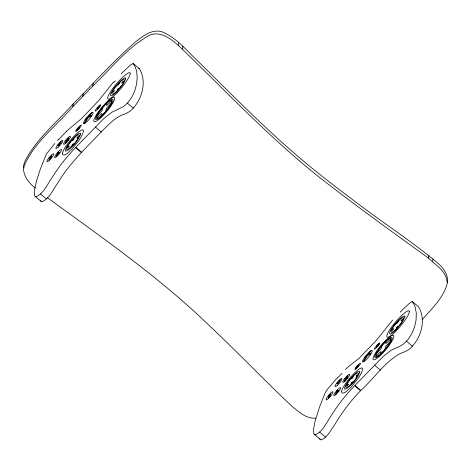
<?xml version="1.0" encoding="UTF-8"?>
<svg xmlns="http://www.w3.org/2000/svg" width="471" height="471" viewBox="0 0 471 471"><rect width="100%" height="100%" fill="white"/><g stroke="black" fill="none" stroke-linecap="round" stroke-linejoin="round"><path stroke-width="0.71" d="M102.872 107.465L102.195 110.361L97.044 116.078L96.738 118.245A11.61 2.349 -50 0 0 101.724 115.554L105.687 111.415A11.61 2.349 -50 0 0 111.509 102.802L111.815 100.635A11.61 2.349 -50 0 0 106.829 103.326L102.872 107.465A11.61 2.349 -50 0 0 97.044 116.078M105.687 111.415L106.558 108.206L111.509 102.802M382.016 345.561L381.339 348.458L376.188 354.174L375.882 356.347A11.61 2.349 -50 0 0 380.868 353.65L384.825 349.511A11.61 2.349 -50 0 0 390.653 340.898L390.959 338.731A11.61 2.349 -50 0 0 385.973 341.422L382.016 345.561A11.61 2.349 -50 0 0 376.188 354.174M384.825 349.511L385.702 346.303L390.653 340.898M23.986 166.41C33.953 142.342 56.261 126.057 72.834 106.699L73.199 103.891C93.788 83.167 113.258 61.218 135.354 42.054C142.66 36.255 151.591 29.008 161.582 31.639C176.919 37.627 187.393 51.627 199.168 62.39C226.08 89.031 252.792 115.901 280.828 141.371C303.124 161.6 326.744 180.311 350.86 198.32C379.049 220.175 409.246 239.468 436.729 262.188C443.617 267.793 449.982 276.271 446.643 285.65C442.234 299.144 431.242 309.076 422.263 319.615M82.837 96.361L83.202 93.546M72.834 106.699L92.846 86.028L93.211 83.214M447.085 282.441C446.649 271.308 435.663 265.026 428.439 258.126C394.792 233.628 360.892 209.46 327.981 183.973C273.804 142.595 227.428 92.328 178.285 45.41L178.65 42.596M182.501 48.984L182.866 46.17M428.439 258.126L428.804 255.311M432.637 261.711L433.002 258.903M101.724 115.554L101.895 113.317L96.738 118.245M106.829 103.326L106.658 105.563L111.815 100.635M380.868 353.65L381.039 351.413L375.882 356.347M385.973 341.422L385.802 343.659L390.959 338.731M91.421 116.384L92.269 115.024A7.389 1.495 -50 0 0 91.951 112.616L91.003 113.246A7.389 1.495 -50 0 0 86.14 118.339L85.068 119.817A7.389 1.495 -50 0 0 83.844 123.838L84.539 123.579A7.389 1.495 -50 0 0 91.421 116.384A26.388 5.34 -50 0 0 88.778 117.314L87.794 118.345A26.388 5.34 -50 0 0 84.539 123.579M370.565 354.48L371.413 353.12A7.389 1.495 -50 0 0 371.095 350.712L370.147 351.348A7.389 1.495 -50 0 0 365.284 356.435L364.213 357.913A7.389 1.495 -50 0 0 362.988 361.934L363.683 361.681A7.389 1.495 -50 0 0 370.565 354.48A26.388 5.34 -50 0 0 367.916 355.417L366.933 356.441A26.388 5.34 -50 0 0 363.683 361.681M77.55 137.709C79.634 134.8 75.354 139.369 77.55 137.709L77.197 138.056M356.694 375.805C358.778 372.897 354.498 377.465 356.694 375.805L356.341 376.152M54.754 143.537L46.411 154.005L40.365 168.995L36.691 180.24L34.689 188.889L34.383 194.558L35.148 196.489L35.82 196.854C43.685 193.746 47.212 184.373 51.951 177.85C58.687 166.781 66.817 156.613 75.813 147.311L104.203 118.215L112.169 112.039L123.378 106.705L127.382 103.108L131.556 97.603L134.647 91.186L136.561 84.303L137.226 77.409L136.561 70.95L135.336 67.1L133.069 63.45L130.261 65.222L124.35 70.721A52.799 10.68 -50 0 0 122.325 72.764L121.147 73.971M35.148 196.489L41.76 201.829C49.632 198.727 53.152 189.348 57.892 182.825C69.355 163.543 85.905 148.047 101.224 131.933C107.565 125.657 113.776 118.645 122.095 114.971C126.375 113.688 130.402 111.556 133.322 108.089C142.483 97.785 147.023 80.8 139.222 68.531L133.281 63.556M412.425 301.652L418.366 306.627C426.455 319.515 421.327 337.519 410.989 347.663C408.092 350.877 403.894 352.02 400.044 353.591C384.265 362.44 374.086 378.525 360.898 390.388L354.957 385.408L383.347 356.312L391.313 350.136L400.385 346.108L403.724 343.865L408.033 339.497L411.854 333.639L414.562 327.015L416.07 320.086L416.299 313.286L415.175 307.063L413.626 303.459L412.213 301.546L409.405 303.318L403.494 308.817A52.799 10.68 -50 0 0 401.469 310.86L400.291 312.067M314.287 434.586L314.964 434.951C322.829 431.842 326.356 422.469 331.095 415.946C337.742 405.025 345.749 394.969 354.61 385.767L360.55 390.747C350.536 401.027 341.875 412.555 334.569 424.895C330.677 430.206 327.445 437.706 320.904 439.926L313.81 433.815L313.539 429.228L314.975 421.527L319.509 407.091L325.19 392.802L328.004 388.581L334.675 380.768A48.678 9.85 -50 0 1 336.612 378.666L337.719 377.495M57.468 140.57L58.581 139.398M113.499 81.972L98.81 100.47L81.677 118.486L66.223 131.397M392.643 320.068L376.117 340.592L359.02 358.366L348.828 366.291L345.367 369.494M73.199 103.891C56.897 122.13 37.197 138.274 25.511 160.099C19.929 170.773 26.682 181.7 35.337 188M58.469 139.693L66.358 131.539M113.87 82.437L115.354 80.906M338.025 377.43L341.975 373.35M92.846 86.028C110.661 68.949 126.369 48.701 147.912 36.084C158.921 29.826 170.284 38.198 178.285 45.41M138.662 68.501L139.222 68.531M315.758 418.113C306.456 419.013 299.079 412.025 292.35 406.65C264.272 380.244 237.672 352.231 209.548 325.844C160.01 277.749 103.096 238.344 47.489 197.767M127.382 103.108L133.322 108.089M406.526 341.204L412.466 346.185M95.283 126.958L101.224 131.933M374.427 365.054L380.368 370.029M75.813 147.311L81.754 152.286M75.466 147.67L81.406 152.651M40.482 193.975L46.423 198.95M319.626 432.072L325.567 437.053M319.756 438.795L320.233 439.561M40.612 200.699L41.089 201.464M23.915 166.805L24.015 168.006M363.335 361.805A13.624 2.755 -50 0 1 366.167 356.83L366.609 356.194L366.185 356.476A26.388 5.34 -50 0 0 364.213 357.913M370.771 350.93A13.624 2.755 -50 0 0 367.568 354.875L366.856 355.434A13.653 2.761 -50 0 0 364.548 357.454M370.948 353.868A13.653 2.761 -50 0 0 368.787 354.104L368.399 354.345L368.923 353.609A26.388 5.34 -50 0 1 371.095 350.712M84.191 123.708A13.624 2.755 -50 0 1 87.023 118.733L87.465 118.097L87.041 118.38A26.388 5.34 -50 0 0 85.068 119.817M91.627 112.834A13.624 2.755 -50 0 0 88.424 116.779L87.712 117.338A13.653 2.761 -50 0 0 85.404 119.357M91.804 115.772A13.653 2.761 -50 0 0 89.643 116.007L89.254 116.243L89.778 115.513A26.388 5.34 -50 0 1 91.951 112.616M62.566 153.057L62.655 154.394A21.99 4.451 -50 0 0 66.729 153.811L72.022 149.001L78.763 140.729A21.99 4.451 -50 0 0 83.42 131.25A15.831 3.203 -50 0 0 73.8 136.443A15.831 3.203 -50 0 0 62.566 153.057M341.71 391.154L341.799 392.49A21.99 4.451 -50 0 0 345.873 391.907L351.166 387.097L357.907 378.825A21.99 4.451 -50 0 0 362.564 369.346A15.831 3.203 -50 0 0 352.944 374.539A15.831 3.203 -50 0 0 341.71 391.154M130.267 73.47L129.625 75.696A18.487 3.739 -50 0 1 117.332 92.551A15.831 3.203 -50 0 1 107.859 98.851A15.831 3.203 -50 0 1 113.623 87.353A18.487 3.739 -50 0 1 126.605 74.029C127.382 73.517 129.984 71.492 130.267 73.47M409.411 311.572L408.769 313.792A18.487 3.739 -50 0 1 396.476 330.648A15.831 3.203 -50 0 1 387.003 336.948A15.831 3.203 -50 0 1 392.767 325.449A18.487 3.739 -50 0 1 405.749 312.126C406.526 311.614 409.122 309.588 409.411 311.572M50.88 157.255C50.303 159.769 48.436 159.251 50.88 157.255M51.015 156.319L50.909 157.061L49.849 157.962L51.015 156.319M51.616 155.483L51.304 157.708L48.955 159.893L49.985 158.097L49.261 158.527L49.455 157.909L51.616 155.483M59.005 145.033L58.869 145.969L61.118 141.718L59.264 144.515L57.733 145.262L59.005 145.033M71.957 145.298L73.305 143.808L71.957 145.298M72.664 140.346L74.041 138.91L72.664 140.346M79.316 126.787L79.099 128.312L76.426 130.455L79.316 126.787M97.391 107.888L97.173 109.413L100.064 105.739L97.391 107.888M117.108 89.99L118.486 88.548L117.108 89.99M117.809 85.039L119.151 83.555L117.809 85.039M121.977 82.79L123.355 81.348L121.977 82.79M330.024 395.357C329.447 397.865 327.58 397.347 330.024 395.357M330.153 394.415L330.053 395.157L328.993 396.058L330.153 394.415M330.76 393.579L330.448 395.805L328.093 397.995L329.129 396.193L328.399 396.623L328.599 396.005L330.76 393.579M338.149 383.129L338.013 384.065L340.262 379.814L338.408 382.611L336.877 383.359L338.149 383.129M351.101 383.394L352.449 381.904L351.101 383.394M351.802 378.448L353.15 376.959L351.802 378.448M358.46 364.884L358.243 366.409L355.57 368.552L358.46 364.884M376.535 345.985L376.317 347.51L379.208 343.842L376.535 345.985M396.246 328.087L397.63 326.644L396.246 328.087M396.947 323.141L398.295 321.652L396.947 323.141M401.115 320.886L402.464 319.397L401.115 320.886M67.818 147.482L69.16 146.075L67.818 147.482M79.252 135.607C76.92 141.223 72.693 146.599 67.329 149.531L66.823 149.36L66.735 148.695A9.497 1.919 -50 0 1 73.476 138.727A9.497 1.919 -50 0 1 79.252 135.607M80.641 134.153C77.797 141.012 72.628 147.588 66.075 151.167L65.451 150.955L65.345 150.149A11.61 2.349 -50 0 1 73.588 137.968A11.61 2.349 -50 0 1 80.641 134.153M112.963 92.175L114.306 90.768L112.963 92.175M124.397 80.3L122.219 84.639L117.65 90.267A9.497 1.919 -50 0 1 111.968 94.047A9.497 1.919 -50 0 1 115.43 87.147L121.689 80.606L123.802 79.464L124.309 79.64L124.397 80.3M125.786 78.845L123.125 84.15L117.544 91.027A11.61 2.349 -50 0 1 110.597 95.648A11.61 2.349 -50 0 1 114.83 87.217L118.733 82.66L122.478 79.222L125.056 77.827L125.68 78.039L125.786 78.845M346.962 385.578L348.305 384.171L346.962 385.578M358.396 373.703C356.064 379.32 351.837 384.695 346.473 387.627L345.967 387.456L345.879 386.791A9.497 1.919 -50 0 1 352.62 376.824A9.497 1.919 -50 0 1 358.396 373.703M359.785 372.255C356.941 379.114 351.772 385.684 345.219 389.264L344.595 389.058L344.489 388.245A11.61 2.349 -50 0 1 352.732 376.064A11.61 2.349 -50 0 1 359.785 372.255M392.108 330.271L393.45 328.864L392.108 330.271M403.541 318.396L401.363 322.735L396.794 328.364A9.497 1.919 -50 0 1 391.113 332.149A9.497 1.919 -50 0 1 394.574 325.243L400.833 318.702L402.94 317.56L403.453 317.737L403.541 318.396M404.93 316.942L402.269 322.246L396.688 329.129A11.61 2.349 -50 0 1 389.741 333.751A11.61 2.349 -50 0 1 393.974 325.314L397.877 320.757L401.622 317.319L404.2 315.923L404.825 316.135L404.93 316.942M57.921 152.663L56.02 156.549L58.899 153.016L59.793 152.604L58.498 152.062L57.921 152.663M337.065 390.759L335.164 394.645L338.043 391.113L338.937 390.7L337.636 390.159L337.065 390.759M58.204 152.722L57.374 154.406L58.763 152.957L58.204 152.722M337.348 390.818L336.518 392.502L337.907 391.054L337.348 390.818M66.723 140.605L65.228 143.143L67.07 140.47L68.56 139.663L67.365 139.958L68.807 137.508L67.029 140.081L65.575 140.888L66.723 140.605M345.867 378.702L344.372 381.245L346.209 378.566L347.704 377.76L346.509 378.054L347.951 375.605L346.173 378.178L344.719 378.984L345.867 378.702M79.369 126.411L77.98 127.865A3.167 0.642 -50 0 0 75.731 131.185A3.167 0.642 -50 0 0 77.656 130.143L79.046 128.689A3.167 0.642 -50 0 0 81.295 125.368A3.167 0.642 -50 0 0 79.369 126.411M98.833 106.052L97.444 107.506A3.167 0.642 -50 0 0 95.195 110.832A3.167 0.642 -50 0 0 97.12 109.79L98.51 108.336A3.167 0.642 -50 0 0 100.759 105.015A3.167 0.642 -50 0 0 98.833 106.052M358.513 364.507L357.124 365.961A3.167 0.642 -50 0 0 354.875 369.282A3.167 0.642 -50 0 0 356.8 368.24L358.19 366.791A3.167 0.642 -50 0 0 360.439 363.465A3.167 0.642 -50 0 0 358.513 364.507M377.978 344.154L376.588 345.608A3.167 0.642 -50 0 0 374.339 348.929A3.167 0.642 -50 0 0 376.264 347.886L377.654 346.432A3.167 0.642 -50 0 0 379.903 343.112A3.167 0.642 -50 0 0 377.978 344.154M336.035 394.433A5.275 1.066 -50 0 0 340.621 387.657A5.275 1.066 -50 0 0 334.928 392.885A5.275 1.066 -50 0 0 336.035 394.433M328.34 398.59A5.275 1.066 -50 0 0 332.926 391.813A5.275 1.066 -50 0 0 327.233 397.041A5.275 1.066 -50 0 0 328.34 398.59M337.33 385.302A5.275 1.066 -50 0 0 341.917 378.519A5.275 1.066 -50 0 0 336.223 383.747A5.275 1.066 -50 0 0 337.33 385.302M345.025 381.145A5.275 1.066 -50 0 0 349.612 374.363A5.275 1.066 -50 0 0 343.918 379.591A5.275 1.066 -50 0 0 345.025 381.145M379.938 355.87A15.831 3.203 -50 0 0 393.703 335.529A15.831 3.203 -50 0 0 376.617 351.213A15.831 3.203 -50 0 0 379.938 355.87M380.521 354.48A13.194 2.667 -50 0 0 391.99 337.53A13.194 2.667 -50 0 0 377.754 350.601A13.194 2.667 -50 0 0 380.521 354.48M56.891 156.337A5.275 1.066 -50 0 0 61.477 149.554A5.275 1.066 -50 0 0 55.784 154.782A5.275 1.066 -50 0 0 56.891 156.337M100.8 117.774A15.831 3.203 -50 0 0 114.559 97.432A15.831 3.203 -50 0 0 97.473 113.117A15.831 3.203 -50 0 0 100.8 117.774M101.377 116.384A13.194 2.667 -50 0 0 112.846 99.434A13.194 2.667 -50 0 0 98.61 112.504A13.194 2.667 -50 0 0 101.377 116.384M58.186 147.205A5.275 1.066 -50 0 0 62.773 140.423A5.275 1.066 -50 0 0 57.079 145.651A5.275 1.066 -50 0 0 58.186 147.205M65.881 143.049A5.275 1.066 -50 0 0 70.467 136.266A5.275 1.066 -50 0 0 64.774 141.494A5.275 1.066 -50 0 0 65.881 143.049M49.196 160.493A5.275 1.066 -50 0 0 53.782 153.717A5.275 1.066 -50 0 0 48.089 158.939A5.275 1.066 -50 0 0 49.196 160.493"/></g></svg>
